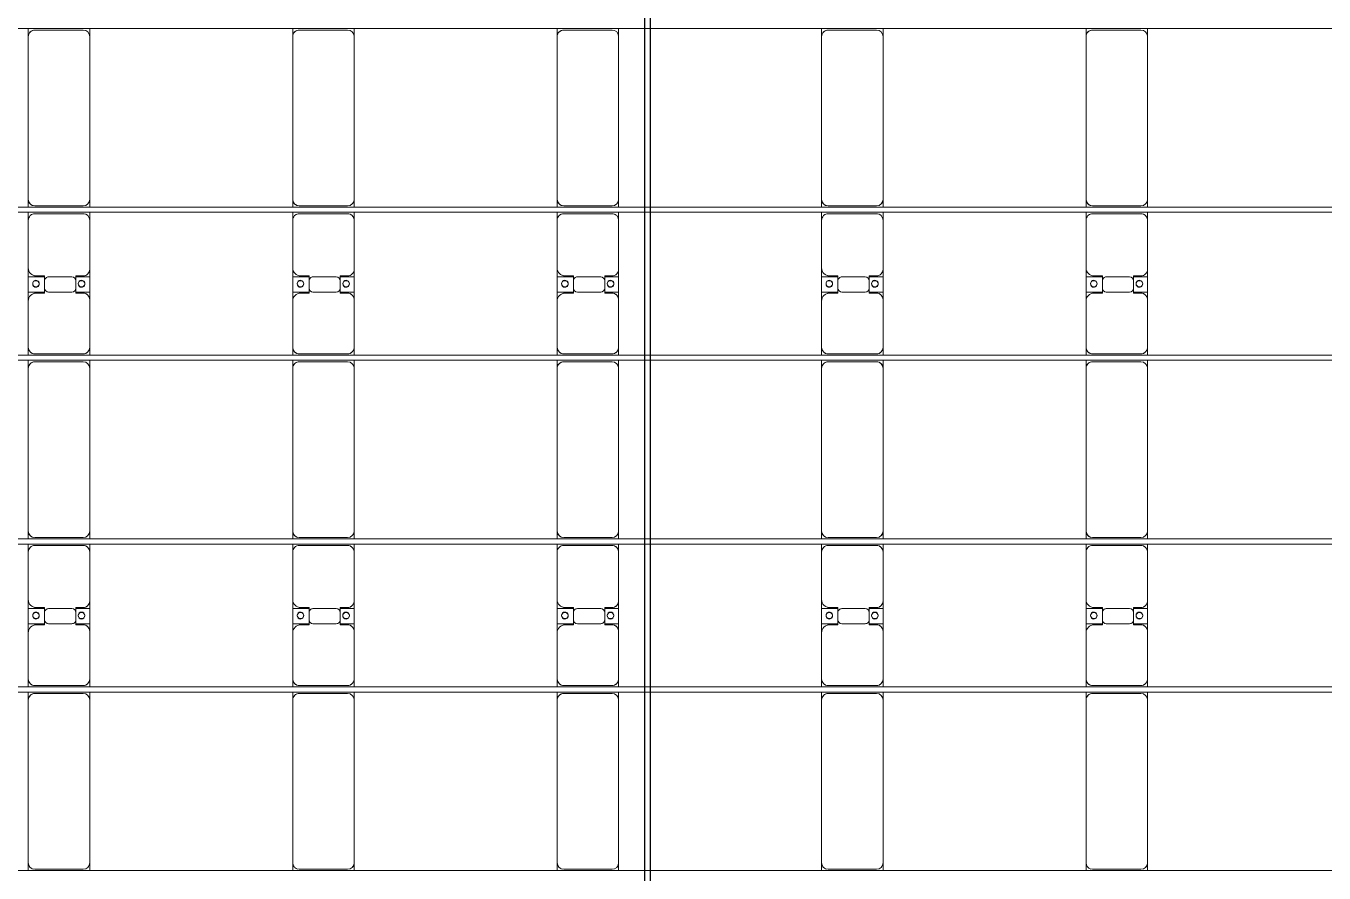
# Model space of a CAD drawing. Header units: millimetres. Extents: x -147246 to 112336, y -213734 to -86506.
# Drawn here: x -44365 to -34547, y -127215 to -120805 of the extents above; entities that cross this region are included whole.
import ezdxf

# ---------------------------------------------------------------- set-up
doc = ezdxf.new("R2010")
doc.units = ezdxf.units.MM
doc.layers.add('A-GENM', color=13, linetype='Continuous', lineweight=9)
doc.layers.add('S-BEAM', color=12, linetype='Continuous', lineweight=9)

# ---------------------------------------------------------------- blocks, each defined once
blk = doc.blocks.new('Dai phao do pin - DẢI PHAO ĐỠ PIN-30912-BỐ TRÍ KHUNG KẾT CẤU BÈ PIN 05')
at = {"layer": 'A-GENM', "color": 7}
for p, q in [((24418.9, 223.4), (24479.7, 223.4)), ((25710.3, 223.4), (24479.7, 223.4)), ((25710.3, 223.4), (25768.9, 223.4)), ((25808.9, 223.4), (25869.7, 223.4)), ((26239.7, 223.4), (25869.7, 223.4)), ((26239.7, 223.4), (26412.2, 223.4)), ((26297.8, 223.4), (26470.3, 223.4)), ((26297.8, 118.2), (26297.8, 223.4)), ((26412.2, 223.4), (26412.2, 118.2)), ((26830.3, 223.4), (26470.3, 223.4)), ((26830.3, 223.4), (26888.9, 223.4)), ((26928.9, 223.4), (26989.7, 223.4)), ((28220.3, 223.4), (26989.7, 223.4)), ((28220.3, 223.4), (28278.9, 223.4)), ((28318.9, 223.4), (28379.7, 223.4)), ((28749.7, 223.4), (28379.7, 223.4)), ((28749.7, 223.4), (28922.2, 223.4)), ((28807.8, 223.4), (28980.3, 223.4)), ((28807.8, 118.2), (28807.8, 223.4)), ((28922.2, 223.4), (28922.2, 118.2)), ((29340.3, 223.4), (28980.3, 223.4)), ((29340.3, 223.4), (29398.9, 223.4)), ((29438.9, 223.4), (29499.7, 223.4)), ((30730.3, 223.4), (29499.7, 223.4)), ((30730.3, 223.4), (30788.9, 223.4)), ((24429.7, 173.4), (24429.7, -191.6)), ((25760.3, -191.6), (25760.3, 173.4)), ((25819.7, 173.4), (25819.7, -191.6)), ((26289.7, 118.2), (26289.7, 173.4)), ((26382.2, 118.2), (26289.7, 118.2)), ((26420.3, 118.2), (26327.8, 118.2)), ((26420.3, 173.4), (26420.3, 118.2)), ((26880.3, -191.6), (26880.3, 173.4)), ((26939.7, 173.4), (26939.7, -191.6)), ((28270.3, -191.6), (28270.3, 173.4)), ((28329.7, 173.4), (28329.7, -191.6)), ((28799.7, 118.2), (28799.7, 173.4)), ((28892.2, 118.2), (28799.7, 118.2)), ((28930.3, 118.2), (28837.8, 118.2)), ((28930.3, 173.4), (28930.3, 118.2)), ((29390.3, -191.6), (29390.3, 173.4)), ((29449.7, 173.4), (29449.7, -191.6)), ((30780.3, -191.6), (30780.3, 173.4)), ((26297.8, 88.2), (26297.8, -88.2)), ((26412.2, -88.2), (26412.2, 88.2)), ((28807.8, 88.2), (28807.8, -88.2)), ((28922.2, -88.2), (28922.2, 88.2)), ((26289.7, -181.6), (26289.7, -118.2)), ((26289.7, -118.2), (26382.2, -118.2)), ((26297.8, -241.6), (26297.8, -118.2)), ((26327.8, -118.2), (26420.3, -118.2)), ((26412.2, -118.2), (26412.2, -241.6)), ((26420.3, -118.2), (26420.3, -181.6)), ((28799.7, -181.6), (28799.7, -118.2)), ((28799.7, -118.2), (28892.2, -118.2)), ((28807.8, -241.6), (28807.8, -118.2)), ((28837.8, -118.2), (28930.3, -118.2)), ((28922.2, -118.2), (28922.2, -241.6)), ((28930.3, -118.2), (28930.3, -181.6)), ((24479.7, -241.6), (24418.9, -241.6)), ((24479.7, -241.6), (25710.3, -241.6)), ((25768.9, -241.6), (25710.3, -241.6)), ((25869.7, -241.6), (25808.9, -241.6)), ((25869.7, -241.6), (26229.7, -241.6)), ((26412.2, -241.6), (26229.7, -241.6)), ((26480.3, -241.6), (26297.8, -241.6)), ((26480.3, -241.6), (26830.3, -241.6)), ((26888.9, -241.6), (26830.3, -241.6)), ((26989.7, -241.6), (26928.9, -241.6)), ((26989.7, -241.6), (28220.3, -241.6)), ((28278.9, -241.6), (28220.3, -241.6)), ((28379.7, -241.6), (28318.9, -241.6)), ((28379.7, -241.6), (28739.7, -241.6)), ((28922.2, -241.6), (28739.7, -241.6)), ((28990.3, -241.6), (28807.8, -241.6)), ((28990.3, -241.6), (29340.3, -241.6)), ((29398.9, -241.6), (29340.3, -241.6)), ((29499.7, -241.6), (29438.9, -241.6)), ((29499.7, -241.6), (30730.3, -241.6)), ((30788.9, -241.6), (30730.3, -241.6))]:
    blk.add_line(p, q, dxfattribs=at)
for centre, radius, start, end in [((24479.7, 173.4), 50, 90, 180), ((24479.7, 173.4), 50, 90, 180), ((25710.3, 173.4), 50, 0, 90), ((25710.3, 173.4), 50, 45, 90), ((25869.7, 173.4), 50, 90, 180), ((25869.7, 173.4), 50, 140.34044, 180), ((26239.7, 173.4), 50, 360, 90), ((26239.7, 173.4), 50, 360, 45), ((26470.3, 173.4), 50, 90, 180), ((26470.3, 173.4), 50, 135, 180), ((26830.3, 173.4), 50, 0, 90), ((26830.3, 173.4), 50, 0, 45), ((26989.7, 173.4), 50, 90, 180), ((26989.7, 173.4), 50, 90, 180), ((28220.3, 173.4), 50, 0, 90), ((28220.3, 173.4), 50, 45, 90), ((28379.7, 173.4), 50, 90, 180), ((28379.7, 173.4), 50, 135, 180), ((28749.7, 173.4), 50, 0, 90), ((28749.7, 173.4), 50, 0, 45), ((28980.3, 173.4), 50, 90, 180), ((28980.3, 173.4), 50, 135, 180), ((29340.3, 173.4), 50, 0, 90), ((29340.3, 173.4), 50, 0, 45), ((29499.7, 173.4), 50, 90, 180), ((29499.7, 173.4), 50, 90, 180), ((30730.3, 173.4), 50, 0, 90), ((30730.3, 173.4), 50, 45, 90), ((26327.8, 88.2), 30, 90, 180), ((26348.6, 161.8), 25, 360, 180), ((26348.6, 161.8), 25, 180, 0), ((26351.4, 161.8), 25, 360, 180), ((26351.4, 161.8), 25, 180, 0), ((26382.2, 88.2), 30, 0, 90), ((28837.8, 88.2), 30, 90, 180), ((28858.6, 161.8), 25, 0, 180), ((28858.6, 161.8), 25, 180, 360), ((28861.4, 161.8), 25, 0, 180), ((28861.4, 161.8), 25, 180, 0), ((28892.2, 88.2), 30, 360, 90), ((26327.8, -88.2), 30, 180, 270), ((26382.2, -88.2), 30, 270, 0), ((28837.8, -88.2), 30, 180, 270), ((28892.2, -88.2), 30, 270, 0), ((24479.7, -191.6), 50, 180, 270), ((24479.7, -191.6), 50, 180, 255), ((25710.3, -191.6), 50, 270, 360), ((25869.7, -191.6), 50, 180, 270), ((25869.7, -191.6), 50, 180, 219.6628), ((26229.7, -181.6), 60, 270, 0), ((26229.7, -181.6), 60, 330, 0), ((26348.6, -183.2), 25, 360, 180), ((26348.6, -183.2), 25, 180, 360), ((26351.4, -183.2), 25, 360, 180), ((26351.4, -183.2), 25, 180, 360), ((26480.3, -181.6), 60, 180, 270), ((26480.3, -181.6), 60, 180, 210), ((26830.3, -191.6), 50, 270, 0), ((26830.3, -191.6), 50, 315, 0), ((26989.7, -191.6), 50, 180, 270), ((26989.7, -191.6), 50, 180, 255), ((28220.3, -191.6), 50, 270, 0), ((28379.7, -191.6), 50, 180, 270), ((28379.7, -191.6), 50, 180, 225), ((28739.7, -181.6), 60, 270, 360), ((28739.7, -181.6), 60, 330, 0), ((28858.6, -183.2), 25, 360, 180), ((28858.6, -183.2), 25, 180, 0), ((28861.4, -183.2), 25, 360, 180), ((28861.4, -183.2), 25, 180, 360), ((28990.3, -181.6), 60, 180, 270), ((28990.3, -181.6), 60, 180, 210), ((29340.3, -191.6), 50, 270, 0), ((29340.3, -191.6), 50, 315, 0), ((29499.7, -191.6), 50, 180, 270), ((29499.7, -191.6), 50, 180, 255), ((30730.3, -191.6), 50, 270, 0), ((25710.3, -191.6), 50, 270, 345), ((28220.3, -191.6), 50, 270, 345), ((30730.3, -191.6), 50, 270, 345)]:
    blk.add_arc(centre, radius, start, end, dxfattribs=at)
blk = doc.blocks.new('Dai phao do pin - DẢI PHAO ĐỠ PIN-30943-BỐ TRÍ KHUNG KẾT CẤU BÈ PIN 05')
at = {"layer": 'A-GENM', "color": 7}
for p, q in [((24418.9, 223.4), (24479.7, 223.4)), ((25710.3, 223.4), (24479.7, 223.4)), ((25710.3, 223.4), (25768.9, 223.4)), ((25808.9, 223.4), (25869.7, 223.4)), ((26239.7, 223.4), (25869.7, 223.4)), ((26239.7, 223.4), (26412.2, 223.4)), ((26297.8, 223.4), (26470.3, 223.4)), ((26297.8, 118.2), (26297.8, 223.4)), ((26412.2, 223.4), (26412.2, 118.2)), ((26830.3, 223.4), (26470.3, 223.4)), ((26830.3, 223.4), (26888.9, 223.4)), ((26928.9, 223.4), (26989.7, 223.4)), ((28220.3, 223.4), (26989.7, 223.4)), ((28220.3, 223.4), (28278.9, 223.4)), ((28318.9, 223.4), (28379.7, 223.4)), ((28749.7, 223.4), (28379.7, 223.4)), ((28749.7, 223.4), (28922.2, 223.4)), ((28807.8, 223.4), (28980.3, 223.4)), ((28807.8, 118.2), (28807.8, 223.4)), ((28922.2, 223.4), (28922.2, 118.2)), ((29340.3, 223.4), (28980.3, 223.4)), ((29340.3, 223.4), (29398.9, 223.4)), ((29438.9, 223.4), (29499.7, 223.4)), ((30730.3, 223.4), (29499.7, 223.4)), ((30730.3, 223.4), (30788.9, 223.4)), ((24429.7, 173.4), (24429.7, -191.6)), ((25760.3, -191.6), (25760.3, 173.4)), ((25819.7, 173.4), (25819.7, -191.6)), ((26289.7, 118.2), (26289.7, 173.4)), ((26382.2, 118.2), (26289.7, 118.2)), ((26420.3, 118.2), (26327.8, 118.2)), ((26420.3, 173.4), (26420.3, 118.2)), ((26880.3, -191.6), (26880.3, 173.4)), ((26939.7, 173.4), (26939.7, -191.6)), ((28270.3, -191.6), (28270.3, 173.4)), ((28329.7, 173.4), (28329.7, -191.6)), ((28799.7, 118.2), (28799.7, 173.4)), ((28892.2, 118.2), (28799.7, 118.2)), ((28930.3, 118.2), (28837.8, 118.2)), ((28930.3, 173.4), (28930.3, 118.2)), ((29390.3, -191.6), (29390.3, 173.4)), ((29449.7, 173.4), (29449.7, -191.6)), ((30780.3, -191.6), (30780.3, 173.4)), ((26297.8, 88.2), (26297.8, -88.2)), ((26412.2, -88.2), (26412.2, 88.2)), ((28807.8, 88.2), (28807.8, -88.2)), ((28922.2, -88.2), (28922.2, 88.2)), ((26289.7, -181.6), (26289.7, -118.2)), ((26289.7, -118.2), (26382.2, -118.2)), ((26297.8, -241.6), (26297.8, -118.2)), ((26327.8, -118.2), (26420.3, -118.2)), ((26412.2, -118.2), (26412.2, -241.6)), ((26420.3, -118.2), (26420.3, -181.6)), ((28799.7, -181.6), (28799.7, -118.2)), ((28799.7, -118.2), (28892.2, -118.2)), ((28807.8, -241.6), (28807.8, -118.2)), ((28837.8, -118.2), (28930.3, -118.2)), ((28922.2, -118.2), (28922.2, -241.6)), ((28930.3, -118.2), (28930.3, -181.6)), ((24479.7, -241.6), (24418.9, -241.6)), ((24479.7, -241.6), (25710.3, -241.6)), ((25768.9, -241.6), (25710.3, -241.6)), ((25869.7, -241.6), (25808.9, -241.6)), ((25869.7, -241.6), (26229.7, -241.6)), ((26412.2, -241.6), (26229.7, -241.6)), ((26480.3, -241.6), (26297.8, -241.6)), ((26480.3, -241.6), (26830.3, -241.6)), ((26888.9, -241.6), (26830.3, -241.6)), ((26989.7, -241.6), (26928.9, -241.6)), ((26989.7, -241.6), (28220.3, -241.6)), ((28278.9, -241.6), (28220.3, -241.6)), ((28379.7, -241.6), (28318.9, -241.6)), ((28379.7, -241.6), (28739.7, -241.6)), ((28922.2, -241.6), (28739.7, -241.6)), ((28990.3, -241.6), (28807.8, -241.6)), ((28990.3, -241.6), (29340.3, -241.6)), ((29398.9, -241.6), (29340.3, -241.6)), ((29499.7, -241.6), (29438.9, -241.6)), ((29499.7, -241.6), (30730.3, -241.6)), ((30788.9, -241.6), (30730.3, -241.6))]:
    blk.add_line(p, q, dxfattribs=at)
for centre, radius, start, end in [((24479.7, 173.4), 50, 90, 180), ((24479.7, 173.4), 50, 90, 180), ((25710.3, 173.4), 50, 0, 90), ((25710.3, 173.4), 50, 45, 90), ((25869.7, 173.4), 50, 90, 180), ((25869.7, 173.4), 50, 140.35553, 180), ((26239.7, 173.4), 50, 360, 90), ((26239.7, 173.4), 50, 360, 45), ((26470.3, 173.4), 50, 90, 180), ((26470.3, 173.4), 50, 135, 180), ((26830.3, 173.4), 50, 0, 90), ((26830.3, 173.4), 50, 0, 45), ((26989.7, 173.4), 50, 90, 180), ((26989.7, 173.4), 50, 90, 180), ((28220.3, 173.4), 50, 0, 90), ((28220.3, 173.4), 50, 45, 90), ((28379.7, 173.4), 50, 90, 180), ((28379.7, 173.4), 50, 135, 180), ((28749.7, 173.4), 50, 0, 90), ((28749.7, 173.4), 50, 0, 45), ((28980.3, 173.4), 50, 90, 180), ((28980.3, 173.4), 50, 135, 180), ((29340.3, 173.4), 50, 0, 90), ((29340.3, 173.4), 50, 0, 45), ((29499.7, 173.4), 50, 90, 180), ((29499.7, 173.4), 50, 90, 180), ((30730.3, 173.4), 50, 0, 90), ((30730.3, 173.4), 50, 45, 90), ((26327.8, 88.2), 30, 90, 180), ((26348.6, 161.8), 25, 360, 180), ((26348.6, 161.8), 25, 180, 0), ((26351.4, 161.8), 25, 360, 180), ((26351.4, 161.8), 25, 180, 0), ((26382.2, 88.2), 30, 0, 90), ((28837.8, 88.2), 30, 90, 180), ((28858.6, 161.8), 25, 0, 180), ((28858.6, 161.8), 25, 180, 360), ((28861.4, 161.8), 25, 0, 180), ((28861.4, 161.8), 25, 180, 0), ((28892.2, 88.2), 30, 360, 90), ((26327.8, -88.2), 30, 180, 270), ((26382.2, -88.2), 30, 270, 0), ((28837.8, -88.2), 30, 180, 270), ((28892.2, -88.2), 30, 270, 0), ((24479.7, -191.6), 50, 180, 270), ((24479.7, -191.6), 50, 180, 255), ((25710.3, -191.6), 50, 270, 360), ((25869.7, -191.6), 50, 180, 270), ((25869.7, -191.6), 50, 180, 219.64771), ((26229.7, -181.6), 60, 270, 0), ((26229.7, -181.6), 60, 330, 0), ((26348.6, -183.2), 25, 360, 180), ((26348.6, -183.2), 25, 180, 360), ((26351.4, -183.2), 25, 360, 180), ((26351.4, -183.2), 25, 180, 360), ((26480.3, -181.6), 60, 180, 270), ((26480.3, -181.6), 60, 180, 210), ((26830.3, -191.6), 50, 270, 0), ((26830.3, -191.6), 50, 315, 0), ((26989.7, -191.6), 50, 180, 270), ((26989.7, -191.6), 50, 180, 255), ((28220.3, -191.6), 50, 270, 0), ((28379.7, -191.6), 50, 180, 270), ((28379.7, -191.6), 50, 180, 225), ((28739.7, -181.6), 60, 270, 360), ((28739.7, -181.6), 60, 330, 0), ((28858.6, -183.2), 25, 360, 180), ((28858.6, -183.2), 25, 180, 0), ((28861.4, -183.2), 25, 360, 180), ((28861.4, -183.2), 25, 180, 360), ((28990.3, -181.6), 60, 180, 270), ((28990.3, -181.6), 60, 180, 210), ((29340.3, -191.6), 50, 270, 0), ((29340.3, -191.6), 50, 315, 0), ((29499.7, -191.6), 50, 180, 270), ((29499.7, -191.6), 50, 180, 255), ((30730.3, -191.6), 50, 270, 0), ((25710.3, -191.6), 50, 270, 308.92249), ((25710.3, -191.6), 50, 315, 345), ((28220.3, -191.6), 50, 270, 308.94142), ((28220.3, -191.6), 50, 315, 345), ((30730.3, -191.6), 50, 270, 308.96036), ((30730.3, -191.6), 50, 315, 345)]:
    blk.add_arc(centre, radius, start, end, dxfattribs=at)
blk = doc.blocks.new('Dai phao do pin - DẢI PHAO ĐỠ PIN-30974-BỐ TRÍ KHUNG KẾT CẤU BÈ PIN 05')
at = {"layer": 'A-GENM', "color": 7}
for p, q in [((24418.9, 223.4), (24479.7, 223.4)), ((25710.3, 223.4), (24479.7, 223.4)), ((25710.3, 223.4), (25768.9, 223.4)), ((25808.9, 223.4), (25869.7, 223.4)), ((26239.7, 223.4), (25869.7, 223.4)), ((26239.7, 223.4), (26412.2, 223.4)), ((26297.8, 223.4), (26470.3, 223.4)), ((26297.8, 118.2), (26297.8, 223.4)), ((26412.2, 223.4), (26412.2, 118.2)), ((26830.3, 223.4), (26470.3, 223.4)), ((26830.3, 223.4), (26888.9, 223.4)), ((26928.9, 223.4), (26989.7, 223.4)), ((28220.3, 223.4), (26989.7, 223.4)), ((28220.3, 223.4), (28278.9, 223.4)), ((28318.9, 223.4), (28379.7, 223.4)), ((28749.7, 223.4), (28379.7, 223.4)), ((28749.7, 223.4), (28922.2, 223.4)), ((28807.8, 223.4), (28980.3, 223.4)), ((28807.8, 118.2), (28807.8, 223.4)), ((28922.2, 223.4), (28922.2, 118.2)), ((29340.3, 223.4), (28980.3, 223.4)), ((29340.3, 223.4), (29398.9, 223.4)), ((29438.9, 223.4), (29499.7, 223.4)), ((30730.3, 223.4), (29499.7, 223.4)), ((30730.3, 223.4), (30788.9, 223.4)), ((24429.7, 173.4), (24429.7, -191.6)), ((25760.3, -191.6), (25760.3, 173.4)), ((25819.7, 173.4), (25819.7, -191.6)), ((26289.7, 118.2), (26289.7, 173.4)), ((26382.2, 118.2), (26289.7, 118.2)), ((26420.3, 118.2), (26327.8, 118.2)), ((26420.3, 173.4), (26420.3, 118.2)), ((26880.3, -191.6), (26880.3, 173.4)), ((26939.7, 173.4), (26939.7, -191.6)), ((28270.3, -191.6), (28270.3, 173.4)), ((28329.7, 173.4), (28329.7, -191.6)), ((28799.7, 118.2), (28799.7, 173.4)), ((28892.2, 118.2), (28799.7, 118.2)), ((28930.3, 118.2), (28837.8, 118.2)), ((28930.3, 173.4), (28930.3, 118.2)), ((29390.3, -191.6), (29390.3, 173.4)), ((29449.7, 173.4), (29449.7, -191.6)), ((30780.3, -191.6), (30780.3, 173.4)), ((26297.8, 88.2), (26297.8, -88.2)), ((26412.2, -88.2), (26412.2, 88.2)), ((28807.8, 88.2), (28807.8, -88.2)), ((28922.2, -88.2), (28922.2, 88.2)), ((26289.7, -181.6), (26289.7, -118.2)), ((26289.7, -118.2), (26382.2, -118.2)), ((26297.8, -241.6), (26297.8, -118.2)), ((26327.8, -118.2), (26420.3, -118.2)), ((26412.2, -118.2), (26412.2, -241.6)), ((26420.3, -118.2), (26420.3, -181.6)), ((28799.7, -181.6), (28799.7, -118.2)), ((28799.7, -118.2), (28892.2, -118.2)), ((28807.8, -241.6), (28807.8, -118.2)), ((28837.8, -118.2), (28930.3, -118.2)), ((28922.2, -118.2), (28922.2, -241.6)), ((28930.3, -118.2), (28930.3, -181.6)), ((24479.7, -241.6), (24418.9, -241.6)), ((24479.7, -241.6), (25710.3, -241.6)), ((25768.9, -241.6), (25710.3, -241.6)), ((25869.7, -241.6), (25808.9, -241.6)), ((25869.7, -241.6), (26229.7, -241.6)), ((26412.2, -241.6), (26229.7, -241.6)), ((26480.3, -241.6), (26297.8, -241.6)), ((26480.3, -241.6), (26830.3, -241.6)), ((26888.9, -241.6), (26830.3, -241.6)), ((26989.7, -241.6), (26928.9, -241.6)), ((26989.7, -241.6), (28220.3, -241.6)), ((28278.9, -241.6), (28220.3, -241.6)), ((28379.7, -241.6), (28318.9, -241.6)), ((28379.7, -241.6), (28739.7, -241.6)), ((28922.2, -241.6), (28739.7, -241.6)), ((28990.3, -241.6), (28807.8, -241.6)), ((28990.3, -241.6), (29340.3, -241.6)), ((29398.9, -241.6), (29340.3, -241.6)), ((29499.7, -241.6), (29438.9, -241.6)), ((29499.7, -241.6), (30730.3, -241.6)), ((30788.9, -241.6), (30730.3, -241.6))]:
    blk.add_line(p, q, dxfattribs=at)
for centre, radius, start, end in [((24479.7, 173.4), 50, 90, 180), ((24479.7, 173.4), 50, 90, 180), ((25710.3, 173.4), 50, 0, 90), ((25710.3, 173.4), 50, 45, 90), ((25869.7, 173.4), 50, 90, 180), ((25869.7, 173.4), 50, 140.37061, 180), ((26239.7, 173.4), 50, 360, 90), ((26239.7, 173.4), 50, 360, 45), ((26470.3, 173.4), 50, 90, 180), ((26470.3, 173.4), 50, 135, 180), ((26830.3, 173.4), 50, 0, 90), ((26830.3, 173.4), 50, 0, 45), ((26989.7, 173.4), 50, 90, 180), ((26989.7, 173.4), 50, 90, 180), ((28220.3, 173.4), 50, 0, 90), ((28220.3, 173.4), 50, 45, 90), ((28379.7, 173.4), 50, 90, 180), ((28379.7, 173.4), 50, 135, 180), ((28749.7, 173.4), 50, 0, 90), ((28749.7, 173.4), 50, 0, 45), ((28980.3, 173.4), 50, 90, 180), ((28980.3, 173.4), 50, 135, 180), ((29340.3, 173.4), 50, 0, 90), ((29340.3, 173.4), 50, 0, 45), ((29499.7, 173.4), 50, 90, 180), ((29499.7, 173.4), 50, 90, 180), ((30730.3, 173.4), 50, 0, 90), ((30730.3, 173.4), 50, 45, 90), ((26327.8, 88.2), 30, 90, 180), ((26348.6, 161.8), 25, 360, 180), ((26348.6, 161.8), 25, 180, 0), ((26351.4, 161.8), 25, 360, 180), ((26351.4, 161.8), 25, 180, 0), ((26382.2, 88.2), 30, 0, 90), ((28837.8, 88.2), 30, 90, 180), ((28858.6, 161.8), 25, 0, 180), ((28858.6, 161.8), 25, 180, 360), ((28861.4, 161.8), 25, 0, 180), ((28861.4, 161.8), 25, 180, 0), ((28892.2, 88.2), 30, 360, 90), ((26327.8, -88.2), 30, 180, 270), ((26382.2, -88.2), 30, 270, 0), ((28837.8, -88.2), 30, 180, 270), ((28892.2, -88.2), 30, 270, 0), ((24479.7, -191.6), 50, 180, 270), ((24479.7, -191.6), 50, 180, 255), ((25710.3, -191.6), 50, 270, 360), ((25869.7, -191.6), 50, 180, 270), ((25869.7, -191.6), 50, 180, 219.63262), ((26229.7, -181.6), 60, 270, 0), ((26229.7, -181.6), 60, 330, 0), ((26348.6, -183.2), 25, 360, 180), ((26348.6, -183.2), 25, 180, 360), ((26351.4, -183.2), 25, 360, 180), ((26351.4, -183.2), 25, 180, 360), ((26480.3, -181.6), 60, 180, 270), ((26480.3, -181.6), 60, 180, 210), ((26830.3, -191.6), 50, 270, 0), ((26830.3, -191.6), 50, 315, 0), ((26989.7, -191.6), 50, 180, 270), ((26989.7, -191.6), 50, 180, 255), ((28220.3, -191.6), 50, 270, 0), ((28379.7, -191.6), 50, 180, 270), ((28379.7, -191.6), 50, 180, 225), ((28739.7, -181.6), 60, 270, 360), ((28739.7, -181.6), 60, 330, 0), ((28858.6, -183.2), 25, 360, 180), ((28858.6, -183.2), 25, 180, 0), ((28861.4, -183.2), 25, 360, 180), ((28861.4, -183.2), 25, 180, 360), ((28990.3, -181.6), 60, 180, 270), ((28990.3, -181.6), 60, 180, 210), ((29340.3, -191.6), 50, 270, 0), ((29340.3, -191.6), 50, 315, 0), ((29499.7, -191.6), 50, 180, 270), ((29499.7, -191.6), 50, 180, 255), ((30730.3, -191.6), 50, 270, 0), ((25710.3, -191.6), 50, 270, 345), ((28220.3, -191.6), 50, 270, 345), ((30730.3, -191.6), 50, 270, 345)]:
    blk.add_arc(centre, radius, start, end, dxfattribs=at)
blk = doc.blocks.new('Dầm C52 - Dầm C52-18771-BỐ TRÍ KHUNG KẾT CẤU BÈ PIN 05')
at = {"layer": 'S-BEAM', "color": 1}
blk.add_line((-74474.3, 20), (74474.3, 20), dxfattribs=at)
blk = doc.blocks.new('Dầm C52 - Dầm C52-18772-BỐ TRÍ KHUNG KẾT CẤU BÈ PIN 05')
at = {"layer": 'S-BEAM', "color": 1}
for p, q in [((-74474.3, 20), (74474.3, 20)), ((74474.3, -20), (-74474.3, -20))]:
    blk.add_line(p, q, dxfattribs=at)
blk = doc.blocks.new('Dầm C52 - Dầm C52-18773-BỐ TRÍ KHUNG KẾT CẤU BÈ PIN 05')
at = {"layer": 'S-BEAM', "color": 1}
for p, q in [((-74474.3, 20), (74474.3, 20)), ((74474.3, -20), (-74474.3, -20))]:
    blk.add_line(p, q, dxfattribs=at)
blk = doc.blocks.new('Dầm C52 - Dầm C52-18774-BỐ TRÍ KHUNG KẾT CẤU BÈ PIN 05')
at = {"layer": 'S-BEAM', "color": 1}
blk.add_line((74474.3, -20), (-74474.3, -20), dxfattribs=at)
blk = doc.blocks.new('Dầm C52 - Hộp 40x60-25899-BỐ TRÍ KHUNG KẾT CẤU BÈ PIN 05')
at = {"layer": 'S-BEAM', "color": 3, "lineweight": 25}
for p, q in [((-55977.2, 20), (55977.2, 20)), ((55977.2, -20), (-55977.2, -20))]:
    blk.add_line(p, q, dxfattribs=at)
blk = doc.blocks.new('Dai phao do pin - DẢI PHAO ĐỠ PIN-V54-BỐ TRÍ KHUNG KẾT CẤU BÈ PIN 05')
at = {"layer": 'A-GENM', "color": 7}
for p, q in [((24418.9, 223.4), (24479.7, 223.4)), ((25710.3, 223.4), (24479.7, 223.4)), ((25710.3, 223.4), (25768.9, 223.4)), ((25808.9, 223.4), (25869.7, 223.4)), ((26239.7, 223.4), (25869.7, 223.4)), ((26239.7, 223.4), (26412.2, 223.4)), ((26297.8, 223.4), (26470.3, 223.4)), ((26297.8, 118.2), (26297.8, 223.4)), ((26412.2, 223.4), (26412.2, 118.2)), ((26830.3, 223.4), (26470.3, 223.4)), ((26830.3, 223.4), (26888.9, 223.4)), ((26928.9, 223.4), (26989.7, 223.4)), ((28220.3, 223.4), (26989.7, 223.4)), ((28220.3, 223.4), (28278.9, 223.4)), ((28318.9, 223.4), (28379.7, 223.4)), ((28749.7, 223.4), (28379.7, 223.4)), ((28749.7, 223.4), (28922.2, 223.4)), ((28807.8, 223.4), (28980.3, 223.4)), ((28807.8, 118.2), (28807.8, 223.4)), ((28922.2, 223.4), (28922.2, 118.2)), ((29340.3, 223.4), (28980.3, 223.4)), ((29340.3, 223.4), (29398.9, 223.4)), ((29438.9, 223.4), (29499.7, 223.4)), ((30730.3, 223.4), (29499.7, 223.4)), ((30730.3, 223.4), (30788.9, 223.4)), ((24429.7, 173.4), (24429.7, -191.6)), ((25760.3, -191.6), (25760.3, 173.4)), ((25819.7, 173.4), (25819.7, -191.6)), ((26289.7, 118.2), (26289.7, 173.4)), ((26382.2, 118.2), (26289.7, 118.2)), ((26420.3, 118.2), (26327.8, 118.2)), ((26420.3, 173.4), (26420.3, 118.2)), ((26880.3, -191.6), (26880.3, 173.4)), ((26939.7, 173.4), (26939.7, -191.6)), ((28270.3, -191.6), (28270.3, 173.4)), ((28329.7, 173.4), (28329.7, -191.6)), ((28799.7, 118.2), (28799.7, 173.4)), ((28892.2, 118.2), (28799.7, 118.2)), ((28930.3, 118.2), (28837.8, 118.2)), ((28930.3, 173.4), (28930.3, 118.2)), ((29390.3, -191.6), (29390.3, 173.4)), ((29449.7, 173.4), (29449.7, -191.6)), ((30780.3, -191.6), (30780.3, 173.4)), ((26297.8, 88.2), (26297.8, -88.2)), ((26412.2, -88.2), (26412.2, 88.2)), ((28807.8, 88.2), (28807.8, -88.2)), ((28922.2, -88.2), (28922.2, 88.2)), ((26289.7, -181.6), (26289.7, -118.2)), ((26289.7, -118.2), (26382.2, -118.2)), ((26297.8, -241.6), (26297.8, -118.2)), ((26327.8, -118.2), (26420.3, -118.2)), ((26412.2, -118.2), (26412.2, -241.6)), ((26420.3, -118.2), (26420.3, -181.6)), ((28799.7, -181.6), (28799.7, -118.2)), ((28799.7, -118.2), (28892.2, -118.2)), ((28807.8, -241.6), (28807.8, -118.2)), ((28837.8, -118.2), (28930.3, -118.2)), ((28922.2, -118.2), (28922.2, -241.6)), ((28930.3, -118.2), (28930.3, -181.6)), ((24479.7, -241.6), (24418.9, -241.6)), ((24479.7, -241.6), (25710.3, -241.6)), ((25768.9, -241.6), (25710.3, -241.6)), ((25869.7, -241.6), (25808.9, -241.6)), ((25869.7, -241.6), (26229.7, -241.6)), ((26412.2, -241.6), (26229.7, -241.6)), ((26480.3, -241.6), (26297.8, -241.6)), ((26480.3, -241.6), (26830.3, -241.6)), ((26888.9, -241.6), (26830.3, -241.6)), ((26989.7, -241.6), (26928.9, -241.6)), ((26989.7, -241.6), (28220.3, -241.6)), ((28278.9, -241.6), (28220.3, -241.6)), ((28379.7, -241.6), (28318.9, -241.6)), ((28379.7, -241.6), (28739.7, -241.6)), ((28922.2, -241.6), (28739.7, -241.6)), ((28990.3, -241.6), (28807.8, -241.6)), ((28990.3, -241.6), (29340.3, -241.6)), ((29398.9, -241.6), (29340.3, -241.6)), ((29499.7, -241.6), (29438.9, -241.6)), ((29499.7, -241.6), (30730.3, -241.6)), ((30788.9, -241.6), (30730.3, -241.6))]:
    blk.add_line(p, q, dxfattribs=at)
for centre, radius, start, end in [((24479.7, 173.4), 50, 90, 180), ((24479.7, 173.4), 50, 90, 180), ((25710.3, 173.4), 50, 0, 90), ((25710.3, 173.4), 50, 48.47043, 90), ((25869.7, 173.4), 50, 90, 180), ((25869.7, 173.4), 50, 140.38652, 180), ((26239.7, 173.4), 50, 360, 90), ((26239.7, 173.4), 50, 360, 45), ((26470.3, 173.4), 50, 90, 180), ((26470.3, 173.4), 50, 135, 180), ((26830.3, 173.4), 50, 0, 90), ((26830.3, 173.4), 50, 0, 45), ((26989.7, 173.4), 50, 90, 180), ((26989.7, 173.4), 50, 135, 180), ((26989.7, 173.4), 50, 90, 131.52041), ((28220.3, 173.4), 50, 0, 90), ((28220.3, 173.4), 50, 48.48937, 90), ((28379.7, 173.4), 50, 90, 180), ((28379.7, 173.4), 50, 135, 180), ((28749.7, 173.4), 50, 0, 90), ((28749.7, 173.4), 50, 0, 45), ((28980.3, 173.4), 50, 90, 180), ((28980.3, 173.4), 50, 135, 180), ((29340.3, 173.4), 50, 0, 90), ((29340.3, 173.4), 50, 0, 45), ((29499.7, 173.4), 50, 90, 180), ((29499.7, 173.4), 50, 90, 180), ((30730.3, 173.4), 50, 0, 90), ((30730.3, 173.4), 50, 45, 90), ((26327.8, 88.2), 30, 90, 180), ((26348.6, 161.8), 25, 360, 180), ((26348.6, 161.8), 25, 180, 0), ((26351.4, 161.8), 25, 360, 180), ((26351.4, 161.8), 25, 180, 0), ((26382.2, 88.2), 30, 0, 90), ((28837.8, 88.2), 30, 90, 180), ((28858.6, 161.8), 25, 0, 180), ((28858.6, 161.8), 25, 180, 360), ((28861.4, 161.8), 25, 0, 180), ((28861.4, 161.8), 25, 180, 0), ((28892.2, 88.2), 30, 360, 90), ((26327.8, -88.2), 30, 180, 270), ((26382.2, -88.2), 30, 270, 0), ((28837.8, -88.2), 30, 180, 270), ((28892.2, -88.2), 30, 270, 0), ((24479.7, -191.6), 50, 180, 270), ((24479.7, -191.6), 50, 180, 255), ((25710.3, -191.6), 50, 270, 360), ((25869.7, -191.6), 50, 180, 270), ((25869.7, -191.6), 50, 180, 219.61671), ((26229.7, -181.6), 60, 270, 0), ((26229.7, -181.6), 60, 330, 0), ((26348.6, -183.2), 25, 360, 180), ((26348.6, -183.2), 25, 180, 360), ((26351.4, -183.2), 25, 360, 180), ((26351.4, -183.2), 25, 180, 360), ((26480.3, -181.6), 60, 180, 270), ((26480.3, -181.6), 60, 180, 210), ((26830.3, -191.6), 50, 270, 0), ((26830.3, -191.6), 50, 315, 0), ((26989.7, -191.6), 50, 180, 270), ((26989.7, -191.6), 50, 180, 255), ((28220.3, -191.6), 50, 270, 0), ((28379.7, -191.6), 50, 180, 270), ((28379.7, -191.6), 50, 180, 225), ((28739.7, -181.6), 60, 270, 360), ((28739.7, -181.6), 60, 330, 0), ((28858.6, -183.2), 25, 360, 180), ((28858.6, -183.2), 25, 180, 0), ((28861.4, -183.2), 25, 360, 180), ((28861.4, -183.2), 25, 180, 360), ((28990.3, -181.6), 60, 180, 270), ((28990.3, -181.6), 60, 180, 210), ((29340.3, -191.6), 50, 270, 0), ((29340.3, -191.6), 50, 315, 0), ((29499.7, -191.6), 50, 180, 270), ((29499.7, -191.6), 50, 180, 255), ((30730.3, -191.6), 50, 270, 0), ((25710.3, -191.6), 50, 270, 345), ((28220.3, -191.6), 50, 270, 345), ((30730.3, -191.6), 50, 270, 345)]:
    blk.add_arc(centre, radius, start, end, dxfattribs=at)
blk = doc.blocks.new('Dai phao do pin - DẢI PHAO ĐỠ PIN-V55-BỐ TRÍ KHUNG KẾT CẤU BÈ PIN 05')
at = {"layer": 'A-GENM', "color": 7}
for p, q in [((24418.9, 223.4), (24479.7, 223.4)), ((25710.3, 223.4), (24479.7, 223.4)), ((25710.3, 223.4), (25768.9, 223.4)), ((25808.9, 223.4), (25869.7, 223.4)), ((26239.7, 223.4), (25869.7, 223.4)), ((26239.7, 223.4), (26412.2, 223.4)), ((26297.8, 223.4), (26470.3, 223.4)), ((26297.8, 118.2), (26297.8, 223.4)), ((26412.2, 223.4), (26412.2, 118.2)), ((26830.3, 223.4), (26470.3, 223.4)), ((26830.3, 223.4), (26888.9, 223.4)), ((26928.9, 223.4), (26989.7, 223.4)), ((28220.3, 223.4), (26989.7, 223.4)), ((28220.3, 223.4), (28278.9, 223.4)), ((28318.9, 223.4), (28379.7, 223.4)), ((28749.7, 223.4), (28379.7, 223.4)), ((28749.7, 223.4), (28922.2, 223.4)), ((28807.8, 223.4), (28980.3, 223.4)), ((28807.8, 118.2), (28807.8, 223.4)), ((28922.2, 223.4), (28922.2, 118.2)), ((29340.3, 223.4), (28980.3, 223.4)), ((29340.3, 223.4), (29398.9, 223.4)), ((29438.9, 223.4), (29499.7, 223.4)), ((30730.3, 223.4), (29499.7, 223.4)), ((30730.3, 223.4), (30788.9, 223.4)), ((24429.7, 173.4), (24429.7, -191.6)), ((25760.3, -191.6), (25760.3, 173.4)), ((25819.7, 173.4), (25819.7, -191.6)), ((26289.7, 118.2), (26289.7, 173.4)), ((26382.2, 118.2), (26289.7, 118.2)), ((26420.3, 118.2), (26327.8, 118.2)), ((26420.3, 173.4), (26420.3, 118.2)), ((26880.3, -191.6), (26880.3, 173.4)), ((26939.7, 173.4), (26939.7, -191.6)), ((28270.3, -191.6), (28270.3, 173.4)), ((28329.7, 173.4), (28329.7, -191.6)), ((28799.7, 118.2), (28799.7, 173.4)), ((28892.2, 118.2), (28799.7, 118.2)), ((28930.3, 118.2), (28837.8, 118.2)), ((28930.3, 173.4), (28930.3, 118.2)), ((29390.3, -191.6), (29390.3, 173.4)), ((29449.7, 173.4), (29449.7, -191.6)), ((30780.3, -191.6), (30780.3, 173.4)), ((26297.8, 88.2), (26297.8, -88.2)), ((26412.2, -88.2), (26412.2, 88.2)), ((28807.8, 88.2), (28807.8, -88.2)), ((28922.2, -88.2), (28922.2, 88.2)), ((26289.7, -181.6), (26289.7, -118.2)), ((26289.7, -118.2), (26382.2, -118.2)), ((26297.8, -241.6), (26297.8, -118.2)), ((26327.8, -118.2), (26420.3, -118.2)), ((26412.2, -118.2), (26412.2, -241.6)), ((26420.3, -118.2), (26420.3, -181.6)), ((28799.7, -181.6), (28799.7, -118.2)), ((28799.7, -118.2), (28892.2, -118.2)), ((28807.8, -241.6), (28807.8, -118.2)), ((28837.8, -118.2), (28930.3, -118.2)), ((28922.2, -118.2), (28922.2, -241.6)), ((28930.3, -118.2), (28930.3, -181.6)), ((24479.7, -241.6), (24418.9, -241.6)), ((24479.7, -241.6), (25710.3, -241.6)), ((25768.9, -241.6), (25710.3, -241.6)), ((25869.7, -241.6), (25808.9, -241.6)), ((25869.7, -241.6), (26229.7, -241.6)), ((26412.2, -241.6), (26229.7, -241.6)), ((26480.3, -241.6), (26297.8, -241.6)), ((26480.3, -241.6), (26830.3, -241.6)), ((26888.9, -241.6), (26830.3, -241.6)), ((26989.7, -241.6), (26928.9, -241.6)), ((26989.7, -241.6), (28220.3, -241.6)), ((28278.9, -241.6), (28220.3, -241.6)), ((28379.7, -241.6), (28318.9, -241.6)), ((28379.7, -241.6), (28739.7, -241.6)), ((28922.2, -241.6), (28739.7, -241.6)), ((28990.3, -241.6), (28807.8, -241.6)), ((28990.3, -241.6), (29340.3, -241.6)), ((29398.9, -241.6), (29340.3, -241.6)), ((29499.7, -241.6), (29438.9, -241.6)), ((29499.7, -241.6), (30730.3, -241.6)), ((30788.9, -241.6), (30730.3, -241.6))]:
    blk.add_line(p, q, dxfattribs=at)
for centre, radius, start, end in [((24479.7, 173.4), 50, 90, 180), ((24479.7, 173.4), 50, 90, 180), ((25710.3, 173.4), 50, 0, 90), ((25710.3, 173.4), 50, 45, 90), ((25869.7, 173.4), 50, 90, 180), ((25869.7, 173.4), 50, 140.40243, 180), ((26239.7, 173.4), 50, 360, 90), ((26239.7, 173.4), 50, 360, 45), ((26470.3, 173.4), 50, 90, 180), ((26470.3, 173.4), 50, 135, 180), ((26830.3, 173.4), 50, 0, 90), ((26830.3, 173.4), 50, 0, 45), ((26989.7, 173.4), 50, 90, 180), ((26989.7, 173.4), 50, 90, 180), ((28220.3, 173.4), 50, 0, 90), ((28220.3, 173.4), 50, 45, 90), ((28379.7, 173.4), 50, 90, 180), ((28379.7, 173.4), 50, 135, 180), ((28749.7, 173.4), 50, 0, 90), ((28749.7, 173.4), 50, 0, 45), ((28980.3, 173.4), 50, 90, 180), ((28980.3, 173.4), 50, 135, 180), ((29340.3, 173.4), 50, 0, 90), ((29340.3, 173.4), 50, 0, 45), ((29499.7, 173.4), 50, 90, 180), ((29499.7, 173.4), 50, 90, 180), ((30730.3, 173.4), 50, 0, 90), ((30730.3, 173.4), 50, 45, 90), ((26327.8, 88.2), 30, 90, 180), ((26348.6, 161.8), 25, 360, 180), ((26348.6, 161.8), 25, 180, 0), ((26351.4, 161.8), 25, 360, 180), ((26351.4, 161.8), 25, 180, 0), ((26382.2, 88.2), 30, 0, 90), ((28837.8, 88.2), 30, 90, 180), ((28858.6, 161.8), 25, 0, 180), ((28858.6, 161.8), 25, 180, 360), ((28861.4, 161.8), 25, 0, 180), ((28861.4, 161.8), 25, 180, 0), ((28892.2, 88.2), 30, 360, 90), ((26327.8, -88.2), 30, 180, 270), ((26382.2, -88.2), 30, 270, 0), ((28837.8, -88.2), 30, 180, 270), ((28892.2, -88.2), 30, 270, 0), ((24479.7, -191.6), 50, 180, 270), ((24479.7, -191.6), 50, 180, 255), ((25710.3, -191.6), 50, 270, 360), ((25869.7, -191.6), 50, 180, 270), ((25869.7, -191.6), 50, 180, 219.6008), ((26229.7, -181.6), 60, 270, 0), ((26229.7, -181.6), 60, 330, 0), ((26348.6, -183.2), 25, 360, 180), ((26348.6, -183.2), 25, 180, 360), ((26351.4, -183.2), 25, 360, 180), ((26351.4, -183.2), 25, 180, 360), ((26480.3, -181.6), 60, 180, 270), ((26480.3, -181.6), 60, 180, 210), ((26830.3, -191.6), 50, 270, 0), ((26830.3, -191.6), 50, 315, 0), ((26989.7, -191.6), 50, 180, 270), ((26989.7, -191.6), 50, 180, 255), ((28220.3, -191.6), 50, 270, 0), ((28379.7, -191.6), 50, 180, 270), ((28379.7, -191.6), 50, 180, 225), ((28739.7, -181.6), 60, 270, 360), ((28739.7, -181.6), 60, 330, 0), ((28858.6, -183.2), 25, 360, 180), ((28858.6, -183.2), 25, 180, 0), ((28861.4, -183.2), 25, 360, 180), ((28861.4, -183.2), 25, 180, 360), ((28990.3, -181.6), 60, 180, 270), ((28990.3, -181.6), 60, 180, 210), ((29340.3, -191.6), 50, 270, 0), ((29340.3, -191.6), 50, 315, 0), ((29499.7, -191.6), 50, 180, 270), ((29499.7, -191.6), 50, 180, 255), ((30730.3, -191.6), 50, 270, 0), ((25710.3, -191.6), 50, 270, 345), ((28220.3, -191.6), 50, 270, 345), ((30730.3, -191.6), 50, 270, 345)]:
    blk.add_arc(centre, radius, start, end, dxfattribs=at)
blk = doc.blocks.new('HOBANMONG_BEPIN 5_rvt-1-BỐ TRÍ KHUNG KẾT CẤU BÈ PIN 05')
at = {"layer": 'A-GENM', "color": 3, "lineweight": 25, "rotation": 269.9997710125194}
for name, p in [('Dai phao do pin - DẢI PHAO ĐỠ PIN-30912-BỐ TRÍ KHUNG KẾT CẤU BÈ PIN 05', (-44105.5, -96406.1)), ('Dai phao do pin - DẢI PHAO ĐỠ PIN-30943-BỐ TRÍ KHUNG KẾT CẤU BÈ PIN 05', (-42105.5, -96406.1)), ('Dai phao do pin - DẢI PHAO ĐỠ PIN-30974-BỐ TRÍ KHUNG KẾT CẤU BÈ PIN 05', (-40105.5, -96406.1)), ('Dai phao do pin - DẢI PHAO ĐỠ PIN-V54-BỐ TRÍ KHUNG KẾT CẤU BÈ PIN 05', (-38105.5, -96406.1)), ('Dai phao do pin - DẢI PHAO ĐỠ PIN-V55-BỐ TRÍ KHUNG KẾT CẤU BÈ PIN 05', (-36105.5, -96406.1))]:
    blk.add_blockref(name, p, dxfattribs=at)
at = {"layer": 'S-BEAM', "color": 3, "lineweight": 25}
for name, p, rotation in [('Dầm C52 - Hộp 40x60-25899-BỐ TRÍ KHUNG KẾT CẤU BÈ PIN 05', (-39664.2, -148541.9), 269.9997710125197), ('Dầm C52 - Dầm C52-18771-BỐ TRÍ KHUNG KẾT CẤU BÈ PIN 05', (-66079.9, -120804.9), 179.9997710135151), ('Dầm C52 - Dầm C52-18772-BỐ TRÍ KHUNG KẾT CẤU BÈ PIN 05', (-66079.9, -122194.9), 179.9997710135151), ('Dầm C52 - Dầm C52-18772-BỐ TRÍ KHUNG KẾT CẤU BÈ PIN 05', (-66079.9, -123314.9), 179.9997710135151), ('Dầm C52 - Dầm C52-18773-BỐ TRÍ KHUNG KẾT CẤU BÈ PIN 05', (-66079.9, -124704.9), 179.9997710135151), ('Dầm C52 - Dầm C52-18773-BỐ TRÍ KHUNG KẾT CẤU BÈ PIN 05', (-66079.9, -125824.9), 179.9997710135151), ('Dầm C52 - Dầm C52-18774-BỐ TRÍ KHUNG KẾT CẤU BÈ PIN 05', (-66079.9, -127214.9), 179.9997710135151)]:
    blk.add_blockref(name, p, dxfattribs=dict(at, rotation=rotation))

msp = doc.modelspace()

# ---------------------------------------------------------------- block references
at = {"lineweight": 5}
msp.add_blockref('HOBANMONG_BEPIN 5_rvt-1-BỐ TRÍ KHUNG KẾT CẤU BÈ PIN 05', (0, 0), dxfattribs=at)

doc.saveas('drawing.dxf')
